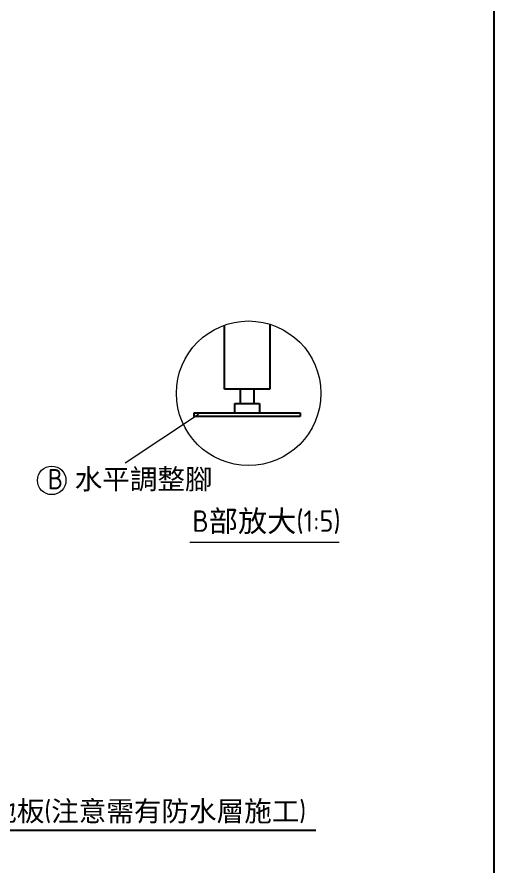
# Model space of a CAD drawing. Header units: millimetres. Extents: x -215875 to 13478, y -2277 to 9476.
# Drawn here: x 11472 to 13478, y 2086 to 5657 of the extents above; entities that cross this region are included whole.
import ezdxf

# ---------------------------------------------------------------- set-up
doc = ezdxf.new("R2010")
doc.units = ezdxf.units.MM
doc.header["$MEASUREMENT"] = 0
doc.layers.get('0').update_dxf_attribs({"lineweight": 25})
doc.layers.add('D', color=3, linetype='Continuous', lineweight=13)
doc.styles.get("Standard").update_dxf_attribs({"font": 'KAIU.TTF'})
doc.styles.add('STU25', font='isocp2.shx')
doc.dimstyles.new('STU25$7', dxfattribs={"dimscale": 35, "dimtxt": 2.5, "dimasz": 2, "dimexe": 1.25, "dimexo": 0.625, "dimgap": 1, "dimtad": 0, "dimdec": 4, "dimdsep": 46, "dimtxsty": 'STU25', "dimcen": 2.5, "dimazin": 2, "dimtfac": 1, "dimtdec": 4, "dimtmove": 0, "dimatfit": 3, "dimfxl": 0, "dimtolj": 1, "dimtzin": 0, "dimarcsym": 0})

msp = doc.modelspace()

# ---------------------------------------------------------------- linework, layer by layer
for p, q in [((12345.089, 4093.938), (12345.089, 4362.762)), ((12535.089, 4366.738), (12535.089, 4093.938)), ((12535.089, 4093.938), (12345.089, 4093.938)), ((12410.089, 4093.938), (12410.089, 4033.938)), ((12470.089, 4033.938), (12470.089, 4093.938)), ((12388.127, 3993.938), (12388.127, 4033.938)), ((12388.127, 4033.938), (12492.05, 4033.938)), ((12492.05, 4033.938), (12492.05, 3993.938)), ((12217.589, 3978.938), (12217.589, 3993.938)), ((12217.589, 3993.938), (12662.589, 3993.938)), ((12662.589, 3978.938), (12217.589, 3978.938)), ((12662.589, 3993.938), (12662.589, 3978.938))]:
    msp.add_line(p, q)
at = {"layer": 'D'}
for p, q in [((12235.524, 3987.637), (11927.479, 3783.297)), ((12199.697, 3450.485), (12827.146, 3450.485))]:
    msp.add_line(p, q, dxfattribs=at)
for centre, radius in [((12446.124, 4076.324), 303.734), ((11618.385, 3710.367), 60)]:
    msp.add_circle(centre, radius, dxfattribs=at)
at = {"layer": 'Defpoints', "color": 6}
msp.add_lwpolyline([(0, 9476), (0, 0), (13478, 0), (13478, 9476)], close=True, dxfattribs=at)

# ---------------------------------------------------------------- texts
at = {"layer": 'D', "attachment_point": 1}
for s, insert, char_height in [('{\\Fisocp2.shx;\\C3;B \\f標楷體|b0|i0|c136|p65;水平調整腳}', (11601.294, 3757.958), 85), ('{\\Fisocp2.shx;\\C11;B\\f標楷體|b0|i0|c136|p65;部放大\\Fisocp2.shx;(1:5)}', (12209.93, 3584.197), 90), ('{\\C3;地板\\Fisocp2.shx;(\\f標楷體|b0|i0|c136|p65;注意需有防水層施工\\Fisocp2.shx;)}', (11355.6, 2363.113), 85)]:
    msp.add_mtext(s, dxfattribs=dict(at, insert=insert, char_height=char_height))

# ---------------------------------------------------------------- leaders
at = {"layer": 'D'}
msp.add_leader([(10964.692, 2577.14), (11356.289, 2240.232), (12728.481, 2240.232)], dimstyle='STU25$7', override={"dimgap": 1, "dimtad": 0}, dxfattribs=at)

doc.saveas('drawing.dxf')
